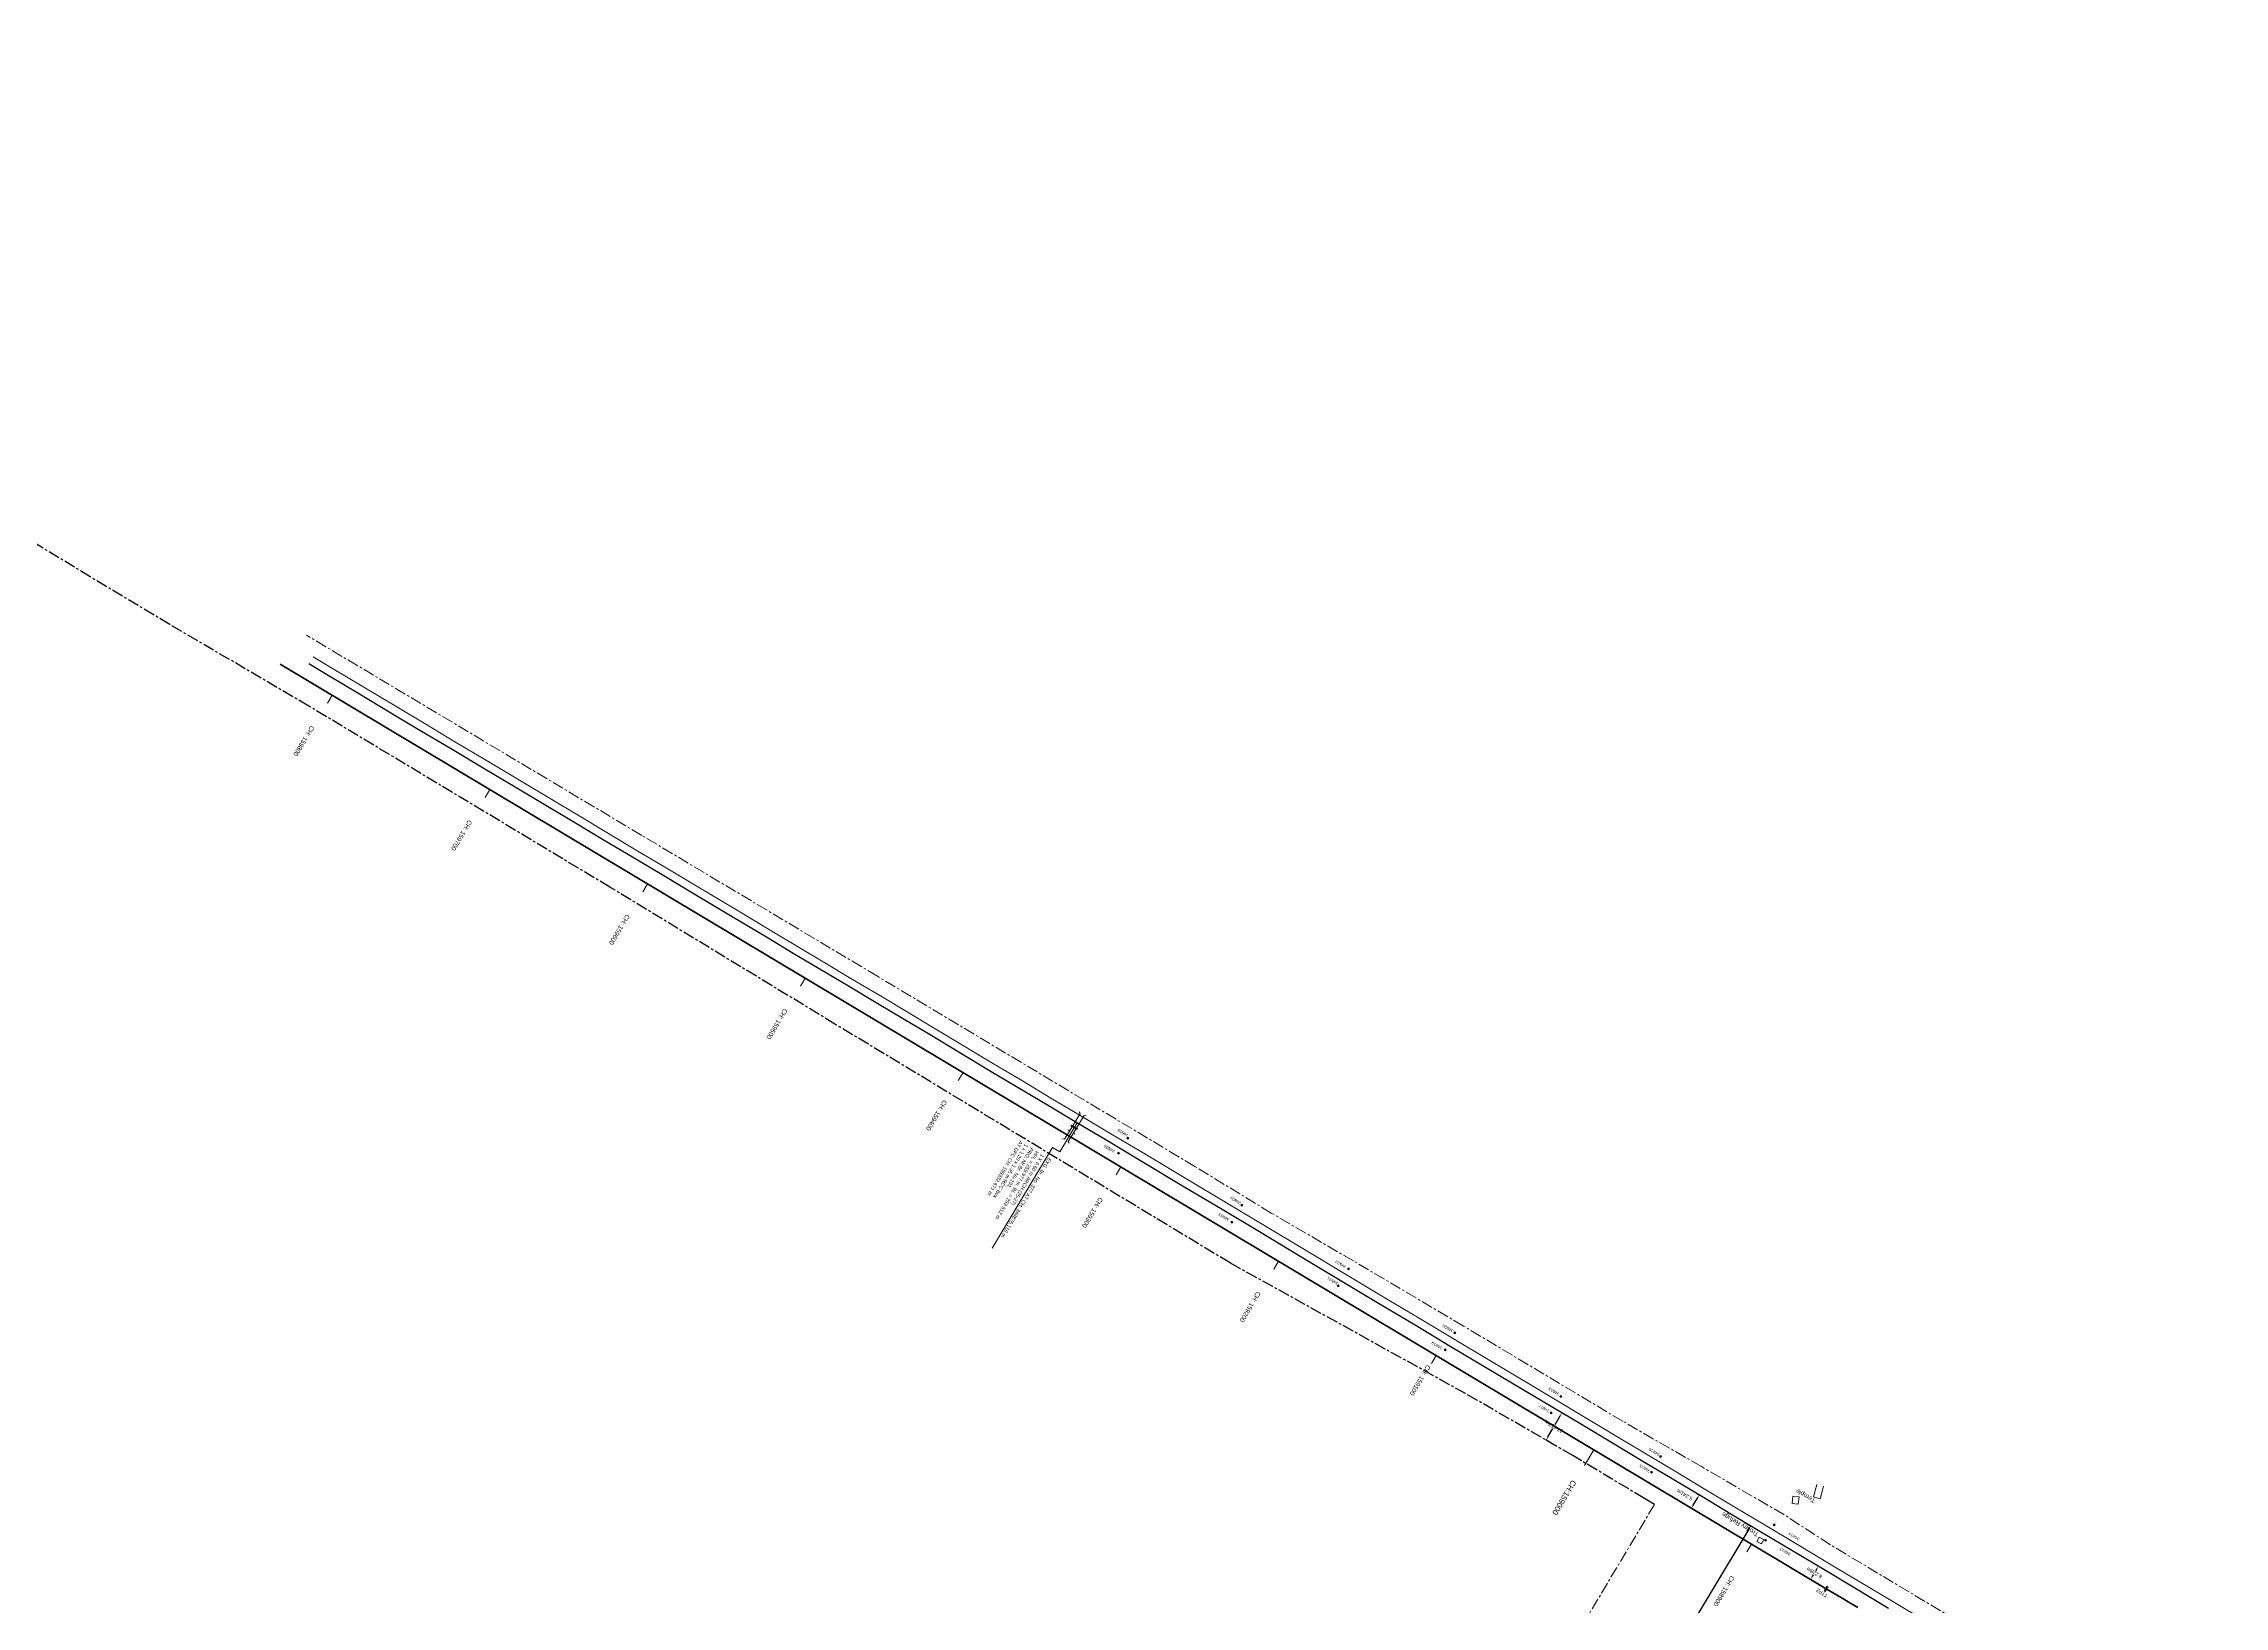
# Model space of a CAD drawing. Header units: metres. Extents: x 597821 to 610090, y 3402206 to 3407451.
# Drawn here: x 603107 to 604293, y 3405803 to 3406654 of the extents above; entities that cross this region are included whole.
import ezdxf

# ---------------------------------------------------------------- set-up
doc = ezdxf.new("R2010")
doc.units = ezdxf.units.M
doc.header["$MEASUREMENT"] = 0
doc.linetypes.add('CENTER', pattern=[2, 1.25, -0.25, 0.25, -0.25])
doc.layers.get('Defpoints').update_dxf_attribs({"color": 5})
for name, color, linetype, lineweight in [('BRIDGE DETAILS PLAN', 7, 'Continuous', 0), ('Cardinal_Leader', 10, 'Continuous', 0), ('Culvert Parapet', 7, 'Continuous', 0), ('DFCC BOUNDARY', 6, 'CENTER', 0), ('Existing IR Track', 143, 'Continuous', 0), ('OHE MAST', 7, 'Continuous', 0), ('Proposed Chainage', 10, 'Continuous', 0), ('PROPOSED DFCC TRACK', 1, 'Continuous', 0), ('proposed structure', 1, 'Continuous', 0), ('Religious_Place', 7, 'Continuous', 0), ('Text1', 7, 'Continuous', 0), ('Trolley Stand', 7, 'Continuous', 0)]:
    doc.layers.add(name, color=color, linetype=linetype, lineweight=lineweight)
doc.layers.add('Existing Railway Boundary', color=7, linetype='CENTER')
doc.styles.add('ARIAL', font='arial.ttf')
doc.styles.get("Standard").update_dxf_attribs({"font": 'arial.ttf'})
doc.styles.add('Style-Arial', font='arial.ttf')
doc.dimstyles.get("Standard").update_dxf_attribs({"dimtxt": 0.18, "dimasz": 0.18, "dimexe": 0.18, "dimexo": 0.0625, "dimgap": 0.09, "dimtad": 0, "dimtih": 1, "dimtoh": 1, "dimdec": 4, "dimzin": 0, "dimdsep": 46, "dimtxsty": 'Standard', "dimcen": 0.09, "dimadec": 0, "dimazin": 0, "dimtfac": 1, "dimtdec": 4, "dimtofl": 0, "dimtmove": 0, "dimatfit": 3, "dimfxl": 1, "dimtolj": 1, "dimtzin": 0, "dimarcsym": 0})

# ---------------------------------------------------------------- blocks, each defined once
blk = doc.blocks.new('OHE MAST')
h = blk.add_hatch(color=7)
h.dxf.hatch_style = 1
edge = h.paths.add_edge_path()
edge.add_arc((0, 0), 0.514, 0, 360)
at = {"const_width": 0.01}
for points in [[(1.5, 3.5), (1.5, 2), (-1.5, 2), (-1.5, 3.5)], [(0, 2), (0, 0)]]:
    blk.add_lwpolyline(points, dxfattribs=at)
blk.add_circle((0, 0), 0.514)
blk = doc.blocks.new('*D55')
at = {"layer": 'Defpoints', "color": 0, "transparency": 16777216}
for p in [(604006.1, 3405864.4), (604001.9, 3405857.3), (604007.6, 3405863.5)]:
    blk.add_point(p, dxfattribs=at)
at = {"layer": 'PROPOSED DFCC TRACK', "color": 0, "lineweight": -2, "transparency": 16777216}
for p, q in [((604006.2, 3405864.3), (604007.7, 3405863.4)), ((604002, 3405857.2), (604003.5, 3405856.4)), ((604004.4, 3405858.1), (604006.6, 3405861.8))]:
    blk.add_line(p, q, dxfattribs=at)
at = {"layer": 'PROPOSED DFCC TRACK', "color": 0, "transparency": 16777216}
for points in [[(604004.1, 3405858.3), (604004.7, 3405858), (604003.4, 3405856.4)], [(604006.3, 3405862), (604006.9, 3405861.6), (604007.6, 3405863.5)]]:
    blk.add_solid(points, dxfattribs=at)
at = {"layer": 'PROPOSED DFCC TRACK', "color": 0, "lineweight": 0, "transparency": 16777216, "insert": (603999.7, 3405863.7), "char_height": 2, "attachment_point": 5, "rotation": 149, "style": 'Style-Arial'}
blk.add_mtext('\\A1;8.241m', dxfattribs=at)
blk = doc.blocks.new('TerminatorOpen_0.5')
at = {"color": 0, "linetype": 'ByBlock', "lineweight": -2}
for q in [(-1, 0.25), (-1, 0), (-1, -0.25)]:
    blk.add_line((0, 0), q, dxfattribs=at)
blk = doc.blocks.new('*D69')
at = {"layer": 'Defpoints', "color": 0, "transparency": 16777216}
for p in [(603935.7, 3405906.5), (603924.3, 3405893.4), (603927.2, 3405891.7)]:
    blk.add_point(p, dxfattribs=at)
at = {"layer": 'PROPOSED DFCC TRACK', "color": 0, "lineweight": -2, "transparency": 16777216}
for p, q in [((603925.3, 3405895.2), (603928, 3405899.8)), ((603931.8, 3405906.5), (603929.1, 3405901.8)), ((603935.6, 3405906.6), (603932.7, 3405908.2)), ((603927.1, 3405891.8), (603924.2, 3405893.5))]:
    blk.add_line(p, q, dxfattribs=at)
at = {"layer": 'PROPOSED DFCC TRACK', "color": 0, "transparency": 16777216}
for points in [[(603931.5, 3405906.6), (603932.1, 3405906.3), (603932.8, 3405908.2)], [(603925, 3405895.3), (603925.6, 3405895), (603924.3, 3405893.4)]]:
    blk.add_solid(points, dxfattribs=at)
at = {"layer": 'PROPOSED DFCC TRACK', "color": 0, "lineweight": 0, "transparency": 16777216, "insert": (603928.5, 3405900.8), "char_height": 2, "attachment_point": 5, "rotation": 149, "style": 'Style-Arial'}
blk.add_mtext('\\A1;17.057m', dxfattribs=at)
blk = doc.blocks.new('*D70')
at = {"layer": 'Defpoints', "color": 0, "transparency": 16777216}
for p in [(604033.1, 3405848.2), (603941.6, 3405695.5), (603944.1, 3405694)]:
    blk.add_point(p, dxfattribs=at)
at = {"layer": 'PROPOSED DFCC TRACK', "color": 0, "lineweight": -2, "transparency": 16777216}
for p, q in [((604034.6, 3405845), (603990.4, 3405771.4)), ((604033.2, 3405848.2), (604035.7, 3405846.6)), ((603945.1, 3405695.7), (603989.3, 3405769.4)), ((603941.7, 3405695.5), (603944.2, 3405694))]:
    blk.add_line(p, q, dxfattribs=at)
at = {"layer": 'PROPOSED DFCC TRACK', "color": 0, "transparency": 16777216}
for points in [[(604034.3, 3405845.2), (604034.9, 3405844.8), (604035.6, 3405846.7)], [(603944.8, 3405695.9), (603945.4, 3405695.6), (603944.1, 3405694)]]:
    blk.add_solid(points, dxfattribs=at)
at = {"layer": 'PROPOSED DFCC TRACK', "color": 0, "lineweight": 0, "transparency": 16777216, "insert": (603989.9, 3405770.4), "char_height": 2, "attachment_point": 5, "rotation": 149, "style": 'Style-Arial'}
blk.add_mtext('\\A1;178.000m', dxfattribs=at)
blk = doc.blocks.new('*D441')
at = {"layer": 'Defpoints', "color": 0, "transparency": 16777216}
for p in [(604068.2, 3405817.7), (604072.4, 3405824.7), (604072.4, 3405824.7)]:
    blk.add_point(p, dxfattribs=at)
at = {"layer": 'PROPOSED DFCC TRACK', "color": 0, "lineweight": -2, "transparency": 16777216}
for p, q in [((604069.2, 3405819.4), (604069.7, 3405820.2)), ((604071.4, 3405823), (604070.9, 3405822.2))]:
    blk.add_line(p, q, dxfattribs=at)
at = {"layer": 'PROPOSED DFCC TRACK', "color": 0, "transparency": 16777216}
for points in [[(604068.9, 3405819.5), (604069.5, 3405819.2), (604068.2, 3405817.7)], [(604071.1, 3405823.2), (604071.7, 3405822.8), (604072.4, 3405824.7)]]:
    blk.add_solid(points, dxfattribs=at)
at = {"layer": 'PROPOSED DFCC TRACK', "color": 0, "lineweight": 0, "transparency": 16777216, "insert": (604070.3, 3405821.2), "char_height": 2, "attachment_point": 5, "rotation": 149, "style": 'Style-Arial'}
blk.add_mtext('\\A1;8.228m', dxfattribs=at)

msp = doc.modelspace()

# ---------------------------------------------------------------- linework, layer by layer
at = {"layer": 'BRIDGE DETAILS PLAN', "lineweight": 13, "flags": 128}
msp.add_lwpolyline([(603669.0644, 3406066.1063), (603659.6538, 3406050.3369), (603655.6609, 3406052.7197), (603622.9532, 3405997.911)], dxfattribs=at)
at = {"layer": 'Cardinal_Leader', "linetype": 'Continuous', "lineweight": 13}
msp.add_line((604076.2068, 3405811.6116), (604077.2949, 3405813.4323), dxfattribs=at)
for centre in [(604076.2068, 3405811.6116), (604077.2949, 3405813.4323)]:
    msp.add_circle(centre, 0.5, dxfattribs=at)
at = {"layer": 'Culvert Parapet'}
msp.add_polyline3d([(603665.7596, 3406064.5474, 261.0076), (603669.2124, 3406062.4553, 261.0316), (603669.3916, 3406062.8413, 261.0336), (603665.9387, 3406064.9334, 261.0336)], close=True, dxfattribs=at)
at = {"layer": 'DFCC BOUNDARY', "lineweight": 20, "ltscale": 5}
msp.add_lwpolyline([(603983.2973, 3405858.455), (603900.5986, 3405720.0774)], dxfattribs=at)
at = {"layer": 'Existing IR Track', "color": 0, "lineweight": 25, "flags": 128}
msp.add_lwpolyline([(604110.6704, 3405801.8487), (604092.3495, 3405812.7922), (604077.1457, 3405821.8765), (604058.8223, 3405832.8265), (604040.4973, 3405843.7773), (604025.6844, 3405852.6571), (604008.9775, 3405862.6719), (603992.8273, 3405872.3237), (603977.7391, 3405881.341), (603960.4663, 3405891.6903), (603943.5023, 3405901.8546), (603927.9304, 3405911.1557), (603912.3593, 3405920.4563), (603892.2513, 3405932.473), (603872.1696, 3405944.474), (603852.9921, 3405955.9364), (603834.0752, 3405967.2431), (603813.1131, 3405979.8442), (603790.4808, 3405993.4133), (603768.2801, 3406006.7235), (603747.9876, 3406018.8759), (603726.8089, 3406031.5591), (603704.5439, 3406044.8928), (603685.2077, 3406056.4726), (603668.9168, 3406066.1943), (603652.9077, 3406075.748), (603637.0939, 3406085.2037), (603621.5101, 3406094.5221), (603605.3365, 3406104.2081), (603589.0769, 3406113.9456), (603574.923, 3406122.3964), (603560.6804, 3406130.9011), (603544.6838, 3406140.4464), (603528.7882, 3406149.9323), (603514.676, 3406158.3712), (603500.9813, 3406166.5605), (603480.584, 3406178.7502), (603460.7384, 3406190.6103), (603444.1541, 3406200.5137), (603428.1024, 3406210.0992), (603411.8296, 3406219.8054), (603396.1161, 3406229.1779), (603380.0602, 3406238.7779), (603364.1908, 3406248.2638), (603346.7484, 3406258.6946), (603329.1067, 3406269.2418), (603312.4004, 3406279.2161), (603295.7018, 3406289.1859), (603278.6474, 3406299.4111), (603261.6675, 3406309.5917), (603251.1129, 3406315.8999)], dxfattribs=at)
at = {"layer": 'Existing IR Track', "color": 0, "lineweight": 20, "flags": 128}
msp.add_lwpolyline([(604131.4229, 3405794.5439), (604112.972, 3405805.5899), (604094.5951, 3405816.5451), (604079.3512, 3405825.6326), (604061.0661, 3405836.5741), (604042.6467, 3405847.5988), (604027.9297, 3405856.4111), (604011.2204, 3405866.4196), (603995.0809, 3405876.0868), (603979.7608, 3405885.2632), (603962.7213, 3405895.4585), (603945.6349, 3405905.6817), (603930.1871, 3405914.9237), (603914.6675, 3405924.2087), (603894.5217, 3405936.2649), (603874.3471, 3405948.3384), (603855.2664, 3405959.7385), (603836.522, 3405970.9375), (603815.1295, 3405983.7954), (603792.7674, 3405997.2333), (603770.7292, 3406010.4766), (603750.4357, 3406022.6297), (603729.0801, 3406035.3566), (603706.8151, 3406048.6904), (603687.4692, 3406060.214), (603671.1576, 3406069.9419), (603654.8919, 3406079.6426), (603639.3347, 3406088.9462), (603623.6693, 3406098.3146), (603607.5714, 3406107.9444), (603591.3651, 3406117.6391), (603577.16, 3406126.1349), (603562.9474, 3406134.6351), (603546.9355, 3406144.2081), (603530.9057, 3406153.7918), (603516.9376, 3406162.1498), (603503.0526, 3406170.4581), (603482.8567, 3406182.5477), (603462.7386, 3406194.5906), (603446.4361, 3406204.3263), (603430.1695, 3406214.0405), (603414.1122, 3406223.6222), (603398.0938, 3406233.1808), (603382.3552, 3406242.6114), (603366.5821, 3406252.0626), (603349.0454, 3406262.5331), (603331.4842, 3406273.0183), (603314.6953, 3406283.0513), (603297.9521, 3406293.057), (603280.9384, 3406303.2418), (603263.8841, 3406313.451), (603253.4039, 3406319.7112)], dxfattribs=at)
at = {"layer": 'Existing Railway Boundary', "ltscale": 5}
msp.add_lwpolyline([(603983.2973, 3405858.455), (603977.7988, 3405861.7016), (603938.8476, 3405884.9873), (603880.4901, 3405918.7536), (603752.3137, 3405989.871), (603537.3093, 3406119.9172), (603414.9047, 3406194.3837), (603250.9761, 3406292.9975), (603175.4189, 3406337.3779), (603132.0767, 3406363.2965), (603132.157, 3406363.3948), (603089.0433, 3406389.4447), (603052.1127, 3406410.8938), (602894.1115, 3406506.59), (602850.8291, 3406531.8584), (602816.0861, 3406552.3058), (602784.6276, 3406570.8909), (602745.4037, 3406595.1399), (602705.0497, 3406619.0732), (602661.4042, 3406645.5443), (602647.7197, 3406653.539)], dxfattribs=at)
at = {"layer": 'Existing Railway Boundary', "color": 32, "lineweight": 20, "ltscale": 5, "true_color": 0xcd6928}
msp.add_lwpolyline([(604293.3559, 3405708.0299), (604078.9713, 3405836.4599), (604053.7197, 3405852.8891), (604008.7617, 3405879.07), (603965.992, 3405903.6866), (603879.3631, 3405955.5229), (603819.4348, 3405990.9528), (603774.7746, 3406017.0313), (603733.1508, 3406042.3903), (603560.5086, 3406145.88), (603432.2214, 3406222.5824), (603260.3606, 3406325.2533), (603249.734, 3406331.5924)], dxfattribs=at)
at = {"layer": 'Existing Railway Boundary', "lineweight": 20, "ltscale": 5}
msp.add_lwpolyline([(603983.1753, 3405858.527), (603977.7988, 3405861.7016), (603938.8476, 3405884.9873), (603880.4901, 3405918.7536), (603752.3137, 3405989.871), (603537.3093, 3406119.9172), (603414.9047, 3406194.3837), (603250.9761, 3406292.9975), (603229.4482, 3406305.6424)], dxfattribs=at)
at = {"layer": 'Proposed Chainage', "lineweight": 0, "flags": 128}
for points in [[(603261.1985, 3406294.602), (603263.7655, 3406298.8927)], [(603347.0139, 3406243.2627), (603349.5809, 3406247.5534)], [(603432.8293, 3406191.9234), (603435.3962, 3406196.2142)], [(603518.6446, 3406140.5841), (603521.2116, 3406144.8749)], [(603604.46, 3406089.2448), (603607.027, 3406093.5356)], [(603690.2754, 3406037.9055), (603692.8423, 3406042.1963)], [(603776.0908, 3405986.5662), (603778.6577, 3405990.857)], [(603861.9061, 3405935.2269), (603864.4731, 3405939.5177)], [(603945.1545, 3405879.5969), (603950.2885, 3405888.1784)], [(603945.1545, 3405879.5969), (603950.2885, 3405888.1784)]]:
    msp.add_lwpolyline(points, dxfattribs=at)
at = {"layer": 'Proposed Chainage', "linetype": 'Continuous', "lineweight": 0, "flags": 128}
msp.add_lwpolyline([(604033.5385, 3405832.5474), (604036.1055, 3405836.8381)], dxfattribs=at)
at = {"layer": 'PROPOSED DFCC TRACK', "color": 1, "linetype": 'Continuous', "lineweight": 50, "flags": 128}
msp.add_lwpolyline([(604093.909, 3405802.2459), (604089.6211, 3405804.8176), (604085.3318, 3405807.387), (604081.0415, 3405809.9548), (604076.7508, 3405812.5219), (603235.5196, 3406315.7909)], dxfattribs=at)
at = {"layer": 'PROPOSED DFCC TRACK', "color": 7, "linetype": 'Continuous', "flags": 128}
for points, elevation in [([(603663.9959, 3406062.1174), (603665.2321, 3406062.1011), (603670.8514, 3406071.2706), (603670.2726, 3406072.1496)], -0.0005), ([(603667.853, 3406059.848), (603667.2773, 3406060.942), (603672.8967, 3406070.1114), (603673.9427, 3406069.9947)], 0.0005)]:
    msp.add_lwpolyline(points, dxfattribs=dict(at, elevation=elevation))
at = {"layer": 'PROPOSED DFCC TRACK', "linetype": 'Continuous', "flags": 128}
for points, elevation in [([(603665.2321, 3406062.1011), (603662.1965, 3406057.2458), (603661.1525, 3406057.3794)], -0.0005), ([(603667.2773, 3406060.942), (603664.2528, 3406055.9598), (603664.8299, 3406055.0796)], 0.0005)]:
    msp.add_lwpolyline(points, dxfattribs=dict(at, elevation=elevation))
at = {"layer": 'Religious_Place'}
msp.add_polyline3d([(604071.5179, 3405869.2933, 261.7554), (604069.7361, 3405862.526, 261.7554), (604073.3851, 3405861.5652, 260.7177), (604075.1669, 3405868.3325, 260.7177)], dxfattribs=at)
msp.add_polyline3d([(604061.5295, 3405858.6067, 262.4502), (604058.1219, 3405858.9123, 263.4879), (604058.5183, 3405862.8979, 263.4849), (604061.9259, 3405862.5923, 262.4472)], close=True, dxfattribs=at)
at = {"layer": 'Trolley Stand'}
msp.add_polyline3d([(604038.9992, 3405838.2622, 261.9184), (604040.2533, 3405840.652, 261.9234), (604042.7248, 3405839.3001, 261.8614), (604041.4707, 3405836.9103, 261.8614)], close=True, dxfattribs=at)

# ---------------------------------------------------------------- block references
at = {"layer": 'OHE MAST', "lineweight": 20}
for p, rotation in [((603696.6748, 3406057.7992), 329.0208306544455), ((603691.6617, 3406049.6425), 149.0208306544456), ((603758.6828, 3406021.2872), 329.0208306544455), ((603753.3104, 3406012.1535), 149.0208306544456), ((603816.8303, 3405986.5832), 329.0208306544455), ((603811.2239, 3405977.4804), 149.0208306544456), ((603874.6855, 3405951.8037), 329.0208306544455), ((603869.3917, 3405942.582), 149.0208306544456), ((603932.3144, 3405917.2651), 329.0208306544455), ((603926.9791, 3405908.2069), 149.0208306544456), ((603986.6123, 3405884.4645), 329.0208306544455), ((603981.7258, 3405875.9395), 149.0208306544456), ((604048.4061, 3405847.3012), 329.0208306544455), ((604043.6843, 3405838.9252), 149.0208306544456)]:
    msp.add_blockref('OHE MAST', p, dxfattribs=dict(at, rotation=rotation))

# ---------------------------------------------------------------- texts
at = {"layer": 'BRIDGE DETAILS PLAN', "color": 10, "style": 'ARIAL'}
for s, p in [('AT DFC CH: 159332.671 m ', (603637.8671, 3406056.6294)), ('1 x 1.20 x 1.35 m RCC Box', (603640.7952, 3406054.7869)), ('PRO. MI Br. No.191, ', (603643.7233, 3406052.9445))]:
    msp.add_text(s, height=2, rotation=239, dxfattribs=at).set_placement(p)
at = {"layer": 'BRIDGE DETAILS PLAN', "style": 'ARIAL'}
for s, p in [('HFL = 259.977 m, BL = 259.512 m ', (603646.6515, 3406051.102)), ('EXG. Br. No. 377 AT CH: 348876.118 m', (603653.3844, 3406047.3352)), ('1 X 0.60 m ARCH (25-27)', (603649.5725, 3406049.3654))]:
    msp.add_text(s, height=2, rotation=239, dxfattribs=at).set_placement(p)
at = {"layer": 'OHE MAST', "style": 'ARIAL'}
for s, p in [('348/25', (603689.7702, 3406051.0961)), ('348/26', (603697.0332, 3406059.7812)), ('348/24', (603758.4318, 3406022.8985)), ('348/23', (603752.1092, 3406013.838)), ('348/22', (603815.5989, 3405988.1122)), ('348/21', (603811.2425, 3405979.1439)), ('348/20', (603874.0118, 3405953.2755)), ('348/19', (603868.0158, 3405943.9133)), ('348/17', (603926.3461, 3405909.626)), ('348/18', (603931.6201, 3405918.9279)), ('348/16', (603986.2147, 3405886.0221)), ('348/15', (603981.0298, 3405877.0172)), ('348/14', (604062.2833, 3405839.9883)), ('348/13', (604057.5004, 3405831.7357))]:
    msp.add_text(s, height=1.5, rotation=149, dxfattribs=at).set_placement(p)
at = {"layer": 'Proposed Chainage', "lineweight": 0, "attachment_point": 4, "rotation": 239.1099064, "line_spacing_factor": 0.6, "style": 'Style-Arial'}
for s, insert, char_height in [('CH: 159800', (603253.1401, 3406281.9436), 2.5), ('CH: 159700', (603338.9555, 3406230.6043), 2.5), ('CH: 159600', (603424.7708, 3406179.265), 2.5), ('CH: 159500', (603510.5862, 3406127.9257), 2.5), ('CH: 159400', (603597.3711, 3406078.1857), 2.5), ('CH: 159300', (603682.2169, 3406025.2471), 2.5), ('CH: 159200', (603768.0323, 3405973.9078), 2.5), ('CH: 159100', (603860.5243, 3405934.0363), 2.5), ('CH:159000', (603939.5915, 3405871.272), 3), ('CH:159000', (603939.5915, 3405871.272), 3), ('CH: 158900', (604025.8376, 3405819.2584), 2.5)]:
    msp.add_mtext(s, dxfattribs=dict(at, insert=insert, char_height=char_height))
at = {"layer": 'proposed structure', "color": 1, "style": 'ARIAL'}
msp.add_text('TTP2', height=2, rotation=148.4556549, dxfattribs=at).set_placement((604077.8593, 3405809.3108))
at = {"layer": 'Text1', "style": 'ARIAL'}
for s, p in [('Temple', (604071.1253, 3405861.229)), ('Trolley Refuge', (604040.2467, 3405842.958))]:
    msp.add_text(s, height=2.5, rotation=149.7220732, dxfattribs=at).set_placement(p)

# ---------------------------------------------------------------- dimensions: what is measured, and where the dimension line sits
at = {"layer": 'PROPOSED DFCC TRACK', "color": 10, "lineweight": 0}
for p1, p2, distance, picture, middle in [((603935.7163, 3405906.5052), (603927.174, 3405891.7418), -3.3526, '*D69', (603928.5433, 3405900.8025)), ((604033.0909, 3405848.2172), (603941.5706, 3405695.5475), 2.9441, '*D70', (603989.8559, 3405770.3686)), ((604068.1597, 3405817.6616), (604072.4376, 3405824.6901), 0, '*D441', (604070.2987, 3405821.1758))]:
    dim = msp.add_aligned_dim(p1=p1, p2=p2, distance=distance, dimstyle='Standard', override={"dimtxt": 2, "dimasz": 2, "dimexe": 0.125, "dimexo": 0.125, "dimgap": 0.125, "dimtad": 1, "dimtih": 0, "dimtoh": 0, "dimdec": 3, "dimzin": 3, "dimpost": 'm', "dimtxsty": 'Style-Arial', "dimsah": 1, "dimadec": 4, "dimazin": 3, "dimtmove": 2, "dimatfit": 1, "dimldrblk": 'TerminatorOpen_0.5', "dimfrac": 2, "dimtzin": 11}, dxfattribs=at)
    dim.commit()
    dim.dimension.update_dxf_attribs({"geometry": picture, "text_midpoint": middle, "text_rotation": 149})
dim = msp.add_linear_dim(base=(604007.5948, 3405863.49824), p1=(604001.915, 3405857.29269), p2=(604006.14239, 3405864.36625), angle=59.1361337, dimstyle='Standard', override={"dimtxt": 2, "dimasz": 2, "dimexe": 0.125, "dimexo": 0.125, "dimgap": 0.125, "dimtad": 1, "dimtih": 0, "dimtoh": 0, "dimdec": 3, "dimzin": 3, "dimpost": 'm', "dimtxsty": 'Style-Arial', "dimsah": 1, "dimadec": 4, "dimazin": 3, "dimtmove": 2, "dimatfit": 1, "dimldrblk": 'TerminatorOpen_0.5', "dimfrac": 2, "dimtzin": 11}, dxfattribs=at)
dim.commit()
dim.dimension.update_dxf_attribs({"geometry": '*D55', "text_midpoint": (603999.66796, 3405863.66039), "dimtype": 161, "text_rotation": 149})

doc.saveas('drawing.dxf')
